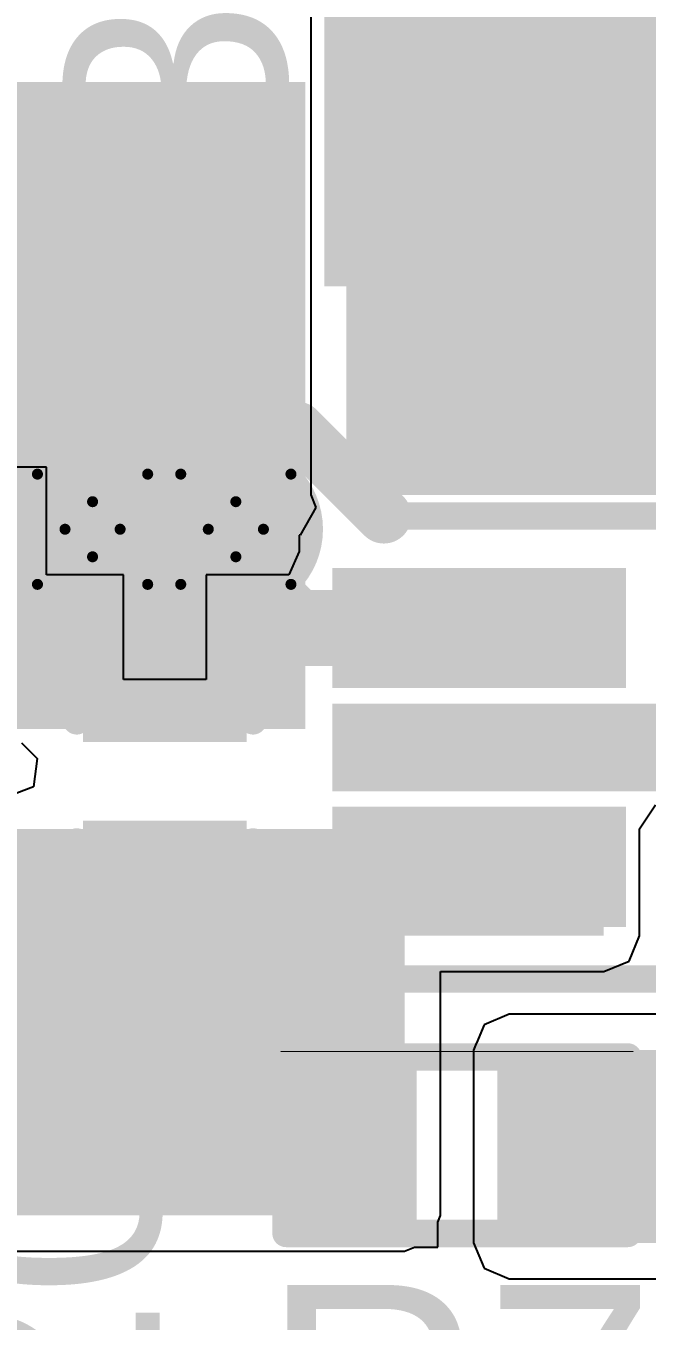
# Model space of a CAD drawing. Header units: inches. Extents: x -5 to 426, y -53 to 116.
# Drawn here: x 16.16 to 19.02, y -42.32 to -36.35 of the extents above; entities that cross this region are included whole.
import ezdxf

# ---------------------------------------------------------------- set-up
doc = ezdxf.new("R2010")
doc.units = ezdxf.units.IN
for name, color, linetype in [('Board Outline', 216, 'Continuous'), ('Bottom Layer', 5, 'Continuous'), ('Bottom Overlay', 54, 'Continuous'), ('Bottom Solder', 6, 'Continuous'), ('Drill Drawing', 1, 'Continuous'), ('Top Layer', 1, 'Continuous'), ('Top Overlay', 2, 'Continuous'), ('Top Paste', 8, 'Continuous'), ('Top Solder', 216, 'Continuous'), ('Via Holes', 16, 'Continuous')]:
    doc.layers.add(name, color=color, linetype=linetype)
doc.styles.add('Arial', font='', dxfattribs={"height": 0.2})
doc.styles.get('Arial').set_extended_font_data('Arial')

# ---------------------------------------------------------------- blocks, each defined once
blk = doc.blocks.new('MPIT6045_1R0N_LF_22')
at = {"layer": 'Top Layer'}
blk.add_hatch(color=1, dxfattribs=at).paths.add_polyline_path([(1.4, 2.85), (3.1, 2.85), (3.1, -2.85), (1.4, -2.85)])
at = {"layer": 'Top Paste'}
blk.add_hatch(color=8, dxfattribs=at).paths.add_polyline_path([(1.4, 2.85), (3.1, 2.85), (3.1, -2.85), (1.4, -2.85)])
at = {"layer": 'Top Solder'}
blk.add_hatch(color=216, dxfattribs=at).paths.add_polyline_path([(1.2984, 2.9516), (3.2016, 2.9516), (3.2016, -2.9516), (1.2984, -2.9516)])
at = {"layer": 'Top Overlay'}
blk.add_lwpolyline([(3, 3, 0.127, 0.127, 0), (0, 3, 0.127, 0.127, 0)], format="xyseb", dxfattribs=at)
blk.add_lwpolyline([(2.9682, 3, 0.0635, 0.0635, 1), (3.0317, 3, 0.0635, 0.0635, 1)], format="xyseb", close=True, dxfattribs=at)
blk = doc.blocks.new('7_VQFN_HR__2_2__27')
at = {"layer": 'Top Layer'}
for points in [[(0.575, 0.875), (1.025, 0.875), (1.025, 0.625), (0.575, 0.625)], [(-1.375, 0.725), (-0.225, 0.725), (-0.225, 0.375), (-1.375, 0.375)], [(0.575, 0.375), (1.025, 0.375), (1.025, 0.125), (0.575, 0.125)], [(-1.375, 0.1), (0.075, 0.1), (0.075, -0.1), (-1.375, -0.1)], [(0.575, -0.125), (1.025, -0.125), (1.025, -0.375), (0.575, -0.375)], [(-1.375, -0.375), (-0.225, -0.375), (-0.225, -0.725), (-1.375, -0.725)], [(0.575, -0.625), (1.025, -0.625), (1.025, -0.875), (0.575, -0.875)]]:
    blk.add_hatch(color=1, dxfattribs=at).paths.add_polyline_path(points)
at = {"layer": 'Top Paste'}
for points in [[(0.575, 0.875), (1.025, 0.875), (1.025, 0.625), (0.575, 0.625)], [(-1.375, 0.725), (-0.225, 0.725), (-0.225, 0.375), (-1.375, 0.375)], [(0.575, 0.375), (1.025, 0.375), (1.025, 0.125), (0.575, 0.125)], [(-1.375, 0.1), (0.075, 0.1), (0.075, -0.1), (-1.375, -0.1)], [(0.575, -0.125), (1.025, -0.125), (1.025, -0.375), (0.575, -0.375)], [(-1.375, -0.375), (-0.225, -0.375), (-0.225, -0.725), (-1.375, -0.725)], [(0.575, -0.625), (1.025, -0.625), (1.025, -0.875), (0.575, -0.875)]]:
    blk.add_hatch(color=8, dxfattribs=at).paths.add_polyline_path(points)
at = {"layer": 'Top Solder'}
for points in [[(0.4734, 0.9766), (1.1266, 0.9766), (1.1266, 0.5234), (0.4734, 0.5234)], [(-1.4766, 0.8266), (-0.1234, 0.8266), (-0.1234, 0.2734), (-1.4766, 0.2734)], [(0.4734, 0.4766), (1.1266, 0.4766), (1.1266, 0.0234), (0.4734, 0.0234)], [(-1.4766, 0.2016), (0.1766, 0.2016), (0.1766, -0.2016), (-1.4766, -0.2016)], [(0.4734, -0.0234), (1.1266, -0.0234), (1.1266, -0.4766), (0.4734, -0.4766)], [(-1.4766, -0.2734), (-0.1234, -0.2734), (-0.1234, -0.8266), (-1.4766, -0.8266)], [(0.4734, -0.5234), (1.1266, -0.5234), (1.1266, -0.9766), (0.4734, -0.9766)]]:
    blk.add_hatch(color=216, dxfattribs=at).paths.add_polyline_path(points)
at = {"layer": 'Top Overlay'}
for points in [[(-1.1684, 1.0668, 0.127, 0.127, 0), (0.762, 1.0668, 0.127, 0.127, 0)], [(-1.651, 0.7112, 0.127, 0.127, 0), (-1.524, 0.5842, 0.127, 0.127, 0)], [(-1.651, 0.4572, 0.127, 0.127, 0), (-1.651, 0.7112, 0.127, 0.127, 0)], [(-1.651, 0.4572, 0.127, 0.127, 0), (-1.524, 0.5842, 0.127, 0.127, 0)], [(-1.1684, -1.0668, 0.127, 0.127, 0), (0.762, -1.0668, 0.127, 0.127, 0)]]:
    blk.add_lwpolyline(points, format="xyseb", dxfattribs=at)
for points in [[(-1.2002, 1.0668, 0.0635, 0.0635, 1), (-1.1366, 1.0668, 0.0635, 0.0635, 1)], [(0.7302, 1.0668, 0.0635, 0.0635, 1), (0.7937, 1.0668, 0.0635, 0.0635, 1)], [(-1.6827, 0.7112, 0.0635, 0.0635, 1), (-1.6193, 0.7112, 0.0635, 0.0635, 1)], [(-1.6827, 0.7112, 0.0635, 0.0635, 1), (-1.6193, 0.7112, 0.0635, 0.0635, 1)], [(-1.5557, 0.5842, 0.0635, 0.0635, 1), (-1.4923, 0.5842, 0.0635, 0.0635, 1)], [(-1.5557, 0.5842, 0.0635, 0.0635, 1), (-1.4923, 0.5842, 0.0635, 0.0635, 1)], [(-1.6827, 0.4572, 0.0635, 0.0635, 1), (-1.6193, 0.4572, 0.0635, 0.0635, 1)], [(-1.6827, 0.4572, 0.0635, 0.0635, 1), (-1.6193, 0.4572, 0.0635, 0.0635, 1)], [(-1.2002, -1.0668, 0.0635, 0.0635, 1), (-1.1366, -1.0668, 0.0635, 0.0635, 1)], [(0.7302, -1.0668, 0.0635, 0.0635, 1), (0.7937, -1.0668, 0.0635, 0.0635, 1)]]:
    blk.add_lwpolyline(points, format="xyseb", close=True, dxfattribs=at)
blk = doc.blocks.new('R___0402_69')
at = {"layer": 'Top Layer'}
for points in [[(-0.6985, -0.3175), (-0.6985, 0.3175), (-0.2413, 0.3175), (-0.2413, -0.3175)], [(0.2413, -0.3175), (0.2413, 0.3175), (0.6985, 0.3175), (0.6985, -0.3175)]]:
    blk.add_hatch(color=1, dxfattribs=at).paths.add_polyline_path(points)
at = {"layer": 'Top Paste'}
for points in [[(-0.6985, -0.3175), (-0.6985, 0.3175), (-0.2413, 0.3175), (-0.2413, -0.3175)], [(0.2413, -0.3175), (0.2413, 0.3175), (0.6985, 0.3175), (0.6985, -0.3175)]]:
    blk.add_hatch(color=8, dxfattribs=at).paths.add_polyline_path(points)
at = {"layer": 'Top Solder'}
for points in [[(-0.7535, -0.3725), (-0.7535, 0.3725), (-0.1863, 0.3725), (-0.1863, -0.3725)], [(0.1863, -0.3725), (0.1863, 0.3725), (0.7535, 0.3725), (0.7535, -0.3725)]]:
    blk.add_hatch(color=216, dxfattribs=at).paths.add_polyline_path(points)
at = {"layer": 'Top Overlay'}
for points in [[(0.7874, 0.4064, 0.127, 0.127, 0), (-0.7874, 0.4064, 0.127, 0.127, 0)], [(-0.7874, 0.4064, 0.127, 0.127, 0), (-0.7874, -0.4064, 0.127, 0.127, 0)], [(0.7874, 0.4064, 0.127, 0.127, 0), (0.7874, -0.4064, 0.127, 0.127, 0)], [(0.7874, -0.4064, 0.127, 0.127, 0), (-0.7874, -0.4064, 0.127, 0.127, 0)], [(0.8128, -0.4318, 0.00323, 0.00323, 0), (-0.8128, -0.4318, 0.00323, 0.00323, 0)]]:
    blk.add_lwpolyline(points, format="xyseb", dxfattribs=at)
for points in [[(-0.8191, 0.4064, 0.0635, 0.0635, 1), (-0.7556, 0.4064, 0.0635, 0.0635, 1)], [(-0.8191, 0.4064, 0.0635, 0.0635, 1), (-0.7556, 0.4064, 0.0635, 0.0635, 1)], [(0.7556, 0.4064, 0.0635, 0.0635, 1), (0.8191, 0.4064, 0.0635, 0.0635, 1)], [(0.7556, 0.4064, 0.0635, 0.0635, 1), (0.8191, 0.4064, 0.0635, 0.0635, 1)], [(-0.8191, -0.4064, 0.0635, 0.0635, 1), (-0.7556, -0.4064, 0.0635, 0.0635, 1)], [(-0.8191, -0.4064, 0.0635, 0.0635, 1), (-0.7556, -0.4064, 0.0635, 0.0635, 1)], [(0.7556, -0.4064, 0.0635, 0.0635, 1), (0.8191, -0.4064, 0.0635, 0.0635, 1)], [(0.7556, -0.4064, 0.0635, 0.0635, 1), (0.8191, -0.4064, 0.0635, 0.0635, 1)], [(-0.8136, -0.4318, 0.00161, 0.00161, 1), (-0.812, -0.4318, 0.00161, 0.00161, 1)], [(0.812, -0.4318, 0.00161, 0.00161, 1), (0.8136, -0.4318, 0.00161, 0.00161, 1)]]:
    blk.add_lwpolyline(points, format="xyseb", close=True, dxfattribs=at)
blk = doc.blocks.new('C___0402_101')
at = {"layer": 'Top Layer'}
for points in [[(-0.6985, -0.3175), (-0.6985, 0.3175), (-0.2413, 0.3175), (-0.2413, -0.3175)], [(0.2413, -0.3175), (0.2413, 0.3175), (0.6985, 0.3175), (0.6985, -0.3175)]]:
    blk.add_hatch(color=1, dxfattribs=at).paths.add_polyline_path(points)
at = {"layer": 'Top Paste'}
for points in [[(-0.6985, -0.3175), (-0.6985, 0.3175), (-0.2413, 0.3175), (-0.2413, -0.3175)], [(0.2413, -0.3175), (0.2413, 0.3175), (0.6985, 0.3175), (0.6985, -0.3175)]]:
    blk.add_hatch(color=8, dxfattribs=at).paths.add_polyline_path(points)
at = {"layer": 'Top Solder'}
for points in [[(-0.7585, -0.3775), (-0.7585, 0.3775), (-0.1813, 0.3775), (-0.1813, -0.3775)], [(0.1813, -0.3775), (0.1813, 0.3775), (0.7585, 0.3775), (0.7585, -0.3775)]]:
    blk.add_hatch(color=216, dxfattribs=at).paths.add_polyline_path(points)
at = {"layer": 'Top Overlay'}
for points in [[(-0.7874, -0.4064, 0.127, 0.127, 0), (-0.7874, 0.4064, 0.127, 0.127, 0)], [(-0.2794, 0.4064, 0.127, 0.127, 0), (-0.7874, 0.4064, 0.127, 0.127, 0)], [(0.7874, 0.4064, 0.127, 0.127, 0), (0.2794, 0.4064, 0.127, 0.127, 0)], [(0.7874, -0.4064, 0.127, 0.127, 0), (0.7874, 0.4064, 0.127, 0.127, 0)], [(-0.2794, -0.4064, 0.127, 0.127, 0), (-0.7874, -0.4064, 0.127, 0.127, 0)], [(0.7874, -0.4064, 0.127, 0.127, 0), (0.2794, -0.4064, 0.127, 0.127, 0)]]:
    blk.add_lwpolyline(points, format="xyseb", dxfattribs=at)
for points in [[(-0.8191, 0.4064, 0.0635, 0.0635, 1), (-0.7556, 0.4064, 0.0635, 0.0635, 1)], [(-0.8191, 0.4064, 0.0635, 0.0635, 1), (-0.7556, 0.4064, 0.0635, 0.0635, 1)], [(-0.3111, 0.4064, 0.0635, 0.0635, 1), (-0.2477, 0.4064, 0.0635, 0.0635, 1)], [(0.2477, 0.4064, 0.0635, 0.0635, 1), (0.3111, 0.4064, 0.0635, 0.0635, 1)], [(0.7556, 0.4064, 0.0635, 0.0635, 1), (0.8191, 0.4064, 0.0635, 0.0635, 1)], [(0.7556, 0.4064, 0.0635, 0.0635, 1), (0.8191, 0.4064, 0.0635, 0.0635, 1)], [(-0.8191, -0.4064, 0.0635, 0.0635, 1), (-0.7556, -0.4064, 0.0635, 0.0635, 1)], [(-0.8191, -0.4064, 0.0635, 0.0635, 1), (-0.7556, -0.4064, 0.0635, 0.0635, 1)], [(-0.3111, -0.4064, 0.0635, 0.0635, 1), (-0.2477, -0.4064, 0.0635, 0.0635, 1)], [(0.2477, -0.4064, 0.0635, 0.0635, 1), (0.3111, -0.4064, 0.0635, 0.0635, 1)], [(0.7556, -0.4064, 0.0635, 0.0635, 1), (0.8191, -0.4064, 0.0635, 0.0635, 1)], [(0.7556, -0.4064, 0.0635, 0.0635, 1), (0.8191, -0.4064, 0.0635, 0.0635, 1)]]:
    blk.add_lwpolyline(points, format="xyseb", close=True, dxfattribs=at)

msp = doc.modelspace()

# ---------------------------------------------------------------- hatches: boundary and pattern name
at = {"layer": 'Bottom Layer'}
h = msp.add_hatch(color=5, dxfattribs=at)
edge = h.paths.add_edge_path()
edge.add_arc((16.4632, -38.6663), 0.3, 0, 360)
h = msp.add_hatch(color=5, dxfattribs=at)
edge = h.paths.add_edge_path()
edge.add_arc((17.1236, -38.6663), 0.3, 0, 360)
at = {"layer": 'Bottom Solder'}
h = msp.add_hatch(color=6, dxfattribs=at)
edge = h.paths.add_edge_path()
edge.add_arc((15.8028, -36.8883), 0.4016, 0, 360)
h = msp.add_hatch(color=6, dxfattribs=at)
edge = h.paths.add_edge_path()
edge.add_arc((15.8028, -37.7773), 0.4016, 0, 360)
h = msp.add_hatch(color=6, dxfattribs=at)
edge = h.paths.add_edge_path()
edge.add_arc((16.4632, -38.6663), 0.4016, 0, 360)
h = msp.add_hatch(color=6, dxfattribs=at)
edge = h.paths.add_edge_path()
edge.add_arc((17.1236, -38.6663), 0.4016, 0, 360)
at = {"layer": 'Top Layer'}
for points in [[(17.6335, -38.5079), (19.3404, -38.5079), (19.3404, -31.746), (17.6335, -31.746)], [(10.7513, -39.5871), (17.4442, -39.5871), (17.4442, -36.6051), (10.7513, -36.6051)], [(13.304, -39.297), (18.8195, -39.297), (18.8195, -38.947), (13.304, -38.947)], [(17.6695, -39.772), (19.3404, -39.772), (19.3404, -39.572), (17.6695, -39.572)], [(12.7452, -40.5396), (18.8195, -40.5396), (18.8195, -40.047), (12.7452, -40.047)], [(12.7452, -41.8284), (17.9014, -41.8284), (17.9014, -40.047), (12.7452, -40.047)], [(18.384, -41.9554), (20.2128, -41.9554), (20.2128, -41.0664), (18.384, -41.0664)]]:
    msp.add_hatch(color=1, dxfattribs=at).paths.add_polyline_path(points)
h = msp.add_hatch(color=1, dxfattribs=at)
edge = h.paths.add_edge_path()
edge.add_arc((16.4632, -38.6663), 0.3, 0, 360)
h = msp.add_hatch(color=1, dxfattribs=at)
edge = h.paths.add_edge_path()
edge.add_arc((17.1236, -38.6663), 0.3, 0, 360)
at = {"layer": 'Top Solder'}
h = msp.add_hatch(color=216, dxfattribs=at)
edge = h.paths.add_edge_path()
edge.add_arc((15.8028, -36.8883), 0.4016, 0, 360)
h = msp.add_hatch(color=216, dxfattribs=at)
edge = h.paths.add_edge_path()
edge.add_arc((15.8028, -37.7773), 0.4016, 0, 360)
h = msp.add_hatch(color=216, dxfattribs=at)
edge = h.paths.add_edge_path()
edge.add_arc((16.4632, -38.6663), 0.4016, 0, 360)
h = msp.add_hatch(color=216, dxfattribs=at)
edge = h.paths.add_edge_path()
edge.add_arc((17.1236, -38.6663), 0.4016, 0, 360)
at = {"layer": 'Via Holes'}
h = msp.add_hatch(color=7, dxfattribs=at)
edge = h.paths.add_edge_path()
edge.add_arc((16.4632, -38.6663), 0.15, 0, 360)
h = msp.add_hatch(color=7, dxfattribs=at)
edge = h.paths.add_edge_path()
edge.add_arc((17.1236, -38.6663), 0.15, 0, 360)

# ---------------------------------------------------------------- linework, layer by layer
at = {"layer": 'Board Outline'}
msp.add_lwpolyline([(49.7725, 6.3481, 0.254, 0.254, -1.144567), (-0.2979, -38.4414, 0.254, 0.254, 0)], format="xyseb", dxfattribs=at)
at = {"layer": 'Drill Drawing'}
for points in [[(16.2092, -38.4123, 0.0508, 0.0508, 0), (16.4632, -38.5393, 0.0508, 0.0508, 0)], [(16.2092, -38.4123, 0.0508, 0.0508, 0), (16.3362, -38.6663, 0.0508, 0.0508, 0)], [(16.4632, -38.5393, 0.0508, 0.0508, 0), (16.7172, -38.4123, 0.0508, 0.0508, 0)], [(16.5902, -38.6663, 0.0508, 0.0508, 0), (16.7172, -38.4123, 0.0508, 0.0508, 0)], [(16.8696, -38.4123, 0.0508, 0.0508, 0), (17.1236, -38.5393, 0.0508, 0.0508, 0)], [(16.8696, -38.4123, 0.0508, 0.0508, 0), (16.9966, -38.6663, 0.0508, 0.0508, 0)], [(17.1236, -38.5393, 0.0508, 0.0508, 0), (17.3776, -38.4123, 0.0508, 0.0508, 0)], [(17.2506, -38.6663, 0.0508, 0.0508, 0), (17.3776, -38.4123, 0.0508, 0.0508, 0)], [(16.2092, -38.9203, 0.0508, 0.0508, 0), (16.3362, -38.6663, 0.0508, 0.0508, 0)], [(16.5902, -38.6663, 0.0508, 0.0508, 0), (16.7172, -38.9203, 0.0508, 0.0508, 0)], [(16.8696, -38.9203, 0.0508, 0.0508, 0), (16.9966, -38.6663, 0.0508, 0.0508, 0)], [(17.2506, -38.6663, 0.0508, 0.0508, 0), (17.3776, -38.9203, 0.0508, 0.0508, 0)], [(16.2092, -38.9203, 0.0508, 0.0508, 0), (16.4632, -38.7933, 0.0508, 0.0508, 0)], [(16.4632, -38.7933, 0.0508, 0.0508, 0), (16.7172, -38.9203, 0.0508, 0.0508, 0)], [(16.8696, -38.9203, 0.0508, 0.0508, 0), (17.1236, -38.7933, 0.0508, 0.0508, 0)], [(17.1236, -38.7933, 0.0508, 0.0508, 0), (17.3776, -38.9203, 0.0508, 0.0508, 0)]]:
    msp.add_lwpolyline(points, format="xyseb", dxfattribs=at)
for points in [[(16.1965, -38.4123, 0.0254, 0.0254, 1), (16.2219, -38.4123, 0.0254, 0.0254, 1)], [(16.1965, -38.4123, 0.0254, 0.0254, 1), (16.2219, -38.4123, 0.0254, 0.0254, 1)], [(16.7045, -38.4123, 0.0254, 0.0254, 1), (16.7299, -38.4123, 0.0254, 0.0254, 1)], [(16.7045, -38.4123, 0.0254, 0.0254, 1), (16.7299, -38.4123, 0.0254, 0.0254, 1)], [(16.8569, -38.4123, 0.0254, 0.0254, 1), (16.8823, -38.4123, 0.0254, 0.0254, 1)], [(16.8569, -38.4123, 0.0254, 0.0254, 1), (16.8823, -38.4123, 0.0254, 0.0254, 1)], [(17.3649, -38.4123, 0.0254, 0.0254, 1), (17.3903, -38.4123, 0.0254, 0.0254, 1)], [(17.3649, -38.4123, 0.0254, 0.0254, 1), (17.3903, -38.4123, 0.0254, 0.0254, 1)], [(16.4505, -38.5393, 0.0254, 0.0254, 1), (16.4759, -38.5393, 0.0254, 0.0254, 1)], [(16.4505, -38.5393, 0.0254, 0.0254, 1), (16.4759, -38.5393, 0.0254, 0.0254, 1)], [(17.1109, -38.5393, 0.0254, 0.0254, 1), (17.1363, -38.5393, 0.0254, 0.0254, 1)], [(17.1109, -38.5393, 0.0254, 0.0254, 1), (17.1363, -38.5393, 0.0254, 0.0254, 1)], [(16.3235, -38.6663, 0.0254, 0.0254, 1), (16.3489, -38.6663, 0.0254, 0.0254, 1)], [(16.3235, -38.6663, 0.0254, 0.0254, 1), (16.3489, -38.6663, 0.0254, 0.0254, 1)], [(16.5775, -38.6663, 0.0254, 0.0254, 1), (16.6029, -38.6663, 0.0254, 0.0254, 1)], [(16.5775, -38.6663, 0.0254, 0.0254, 1), (16.6029, -38.6663, 0.0254, 0.0254, 1)], [(16.9839, -38.6663, 0.0254, 0.0254, 1), (17.0093, -38.6663, 0.0254, 0.0254, 1)], [(16.9839, -38.6663, 0.0254, 0.0254, 1), (17.0093, -38.6663, 0.0254, 0.0254, 1)], [(17.2379, -38.6663, 0.0254, 0.0254, 1), (17.2633, -38.6663, 0.0254, 0.0254, 1)], [(17.2379, -38.6663, 0.0254, 0.0254, 1), (17.2633, -38.6663, 0.0254, 0.0254, 1)], [(16.4505, -38.7933, 0.0254, 0.0254, 1), (16.4759, -38.7933, 0.0254, 0.0254, 1)], [(16.4505, -38.7933, 0.0254, 0.0254, 1), (16.4759, -38.7933, 0.0254, 0.0254, 1)], [(17.1109, -38.7933, 0.0254, 0.0254, 1), (17.1363, -38.7933, 0.0254, 0.0254, 1)], [(17.1109, -38.7933, 0.0254, 0.0254, 1), (17.1363, -38.7933, 0.0254, 0.0254, 1)], [(16.1965, -38.9203, 0.0254, 0.0254, 1), (16.2219, -38.9203, 0.0254, 0.0254, 1)], [(16.1965, -38.9203, 0.0254, 0.0254, 1), (16.2219, -38.9203, 0.0254, 0.0254, 1)], [(16.7045, -38.9203, 0.0254, 0.0254, 1), (16.7299, -38.9203, 0.0254, 0.0254, 1)], [(16.7045, -38.9203, 0.0254, 0.0254, 1), (16.7299, -38.9203, 0.0254, 0.0254, 1)], [(16.8569, -38.9203, 0.0254, 0.0254, 1), (16.8823, -38.9203, 0.0254, 0.0254, 1)], [(16.8569, -38.9203, 0.0254, 0.0254, 1), (16.8823, -38.9203, 0.0254, 0.0254, 1)], [(17.3649, -38.9203, 0.0254, 0.0254, 1), (17.3903, -38.9203, 0.0254, 0.0254, 1)], [(17.3649, -38.9203, 0.0254, 0.0254, 1), (17.3903, -38.9203, 0.0254, 0.0254, 1)]]:
    msp.add_lwpolyline(points, format="xyseb", close=True, dxfattribs=at)
at = {"layer": 'Top Layer'}
for p, q in [((17.4685, -31.746), (17.4685, -38.5079)), ((16.2504, -38.3806), (15.7424, -38.3806)), ((16.2504, -38.8759), (16.2504, -38.3806)), ((17.4685, -38.5079), (17.4926, -38.566)), ((17.4926, -38.566), (17.4194, -38.693)), ((17.4194, -38.693), (17.4155, -38.693)), ((17.4155, -38.693), (17.4155, -38.7686)), ((17.4155, -38.7686), (17.368, -38.8759)), ((16.606, -38.8759), (16.2504, -38.8759)), ((16.606, -39.3585), (16.606, -38.8759)), ((17.2885, -38.8759), (16.987, -38.8759)), ((16.987, -38.8759), (16.987, -39.3585)), ((17.368, -38.8759), (17.2885, -38.8759)), ((16.987, -39.3585), (16.606, -39.3585)), ((16.1352, -39.6506), (16.2076, -39.723)), ((16.2076, -39.723), (16.1915, -39.8535)), ((16.1915, -39.8535), (16.1149, -39.882)), ((18.9844, -40.047), (19.0581, -39.9369)), ((18.9844, -40.5396), (18.9844, -40.047)), ((18.9361, -40.6562), (18.9844, -40.5396)), ((18.0663, -41.8284), (18.0663, -40.7045)), ((18.0663, -40.7045), (18.8195, -40.7045)), ((18.8195, -40.7045), (18.9361, -40.6562)), ((18.384, -40.9014), (18.2673, -40.9497)), ((19.235, -40.9014), (18.384, -40.9014)), ((18.2673, -40.9497), (18.232, -41.0349)), ((18.2316, -41.036), (18.219, -41.0664)), ((18.232, -41.0349), (18.2316, -41.0349)), ((18.2316, -41.0349), (18.2316, -41.036)), ((18.219, -41.0664), (18.219, -41.9554)), ((18.0538, -41.8587), (18.0663, -41.8284)), ((18.0538, -41.9747), (18.0538, -41.8587)), ((18.219, -41.9554), (18.2673, -42.072)), ((15.9937, -41.9933), (17.9014, -41.9933)), ((17.9014, -41.9933), (17.9463, -41.9747)), ((17.9463, -41.9747), (18.0538, -41.9747)), ((18.2673, -42.072), (18.384, -42.1203)), ((18.384, -42.1203), (20.2128, -42.1203))]:
    msp.add_line(p, q, dxfattribs=at)
at = {"layer": 'Top Overlay'}
for points in [[(17.4059, -38.2054, 0.254, 0.254, 0), (17.8057, -38.6052, 0.254, 0.254, 0)], [(16.5829, -41.0775, 0.254, 0.254, 0), (16.7654, -40.7126, 0.254, 0.254, 0)]]:
    msp.add_lwpolyline(points, format="xyseb", dxfattribs=at)
for points in [[(17.3424, -38.2054, 0.127, 0.127, 1), (17.4694, -38.2054, 0.127, 0.127, 1)], [(17.7422, -38.6052, 0.127, 0.127, 1), (17.8692, -38.6052, 0.127, 0.127, 1)], [(16.7019, -40.7126, 0.127, 0.127, 1), (16.8289, -40.7126, 0.127, 0.127, 1)], [(16.5194, -41.0775, 0.127, 0.127, 1), (16.6464, -41.0775, 0.127, 0.127, 1)]]:
    msp.add_lwpolyline(points, format="xyseb", close=True, dxfattribs=at)

# ---------------------------------------------------------------- block references
for name, p, rotation in [('MPIT6045_1R0N_LF_22', (20.7335, -34.596), 180), ('C___0402_101', (16.7965, -39.8284), 270), ('R___0402_69', (18.1427, -41.5048), 180)]:
    msp.add_blockref(name, p, dxfattribs=dict(rotation=rotation))
msp.add_blockref('7_VQFN_HR__2_2__27', (19.0445, -39.672))

# ---------------------------------------------------------------- texts
at = {"layer": 'Bottom Overlay', "style": 'Arial', "text_generation_flag": 2}
msp.add_text('R54', height=1.016, dxfattribs=at).set_placement((20.7415, -37.3644))
at = {"layer": 'Top Overlay', "style": 'Arial'}
for s, p in [('U3', (17.3551, -38.0395)), ('C20', (16.7718, -44.0199))]:
    msp.add_text(s, height=1.016, rotation=90, dxfattribs=at).set_placement(p)
msp.add_text('R7', height=1.016, dxfattribs=at).set_placement((17.2442, -43.1649))

doc.saveas('drawing.dxf')
